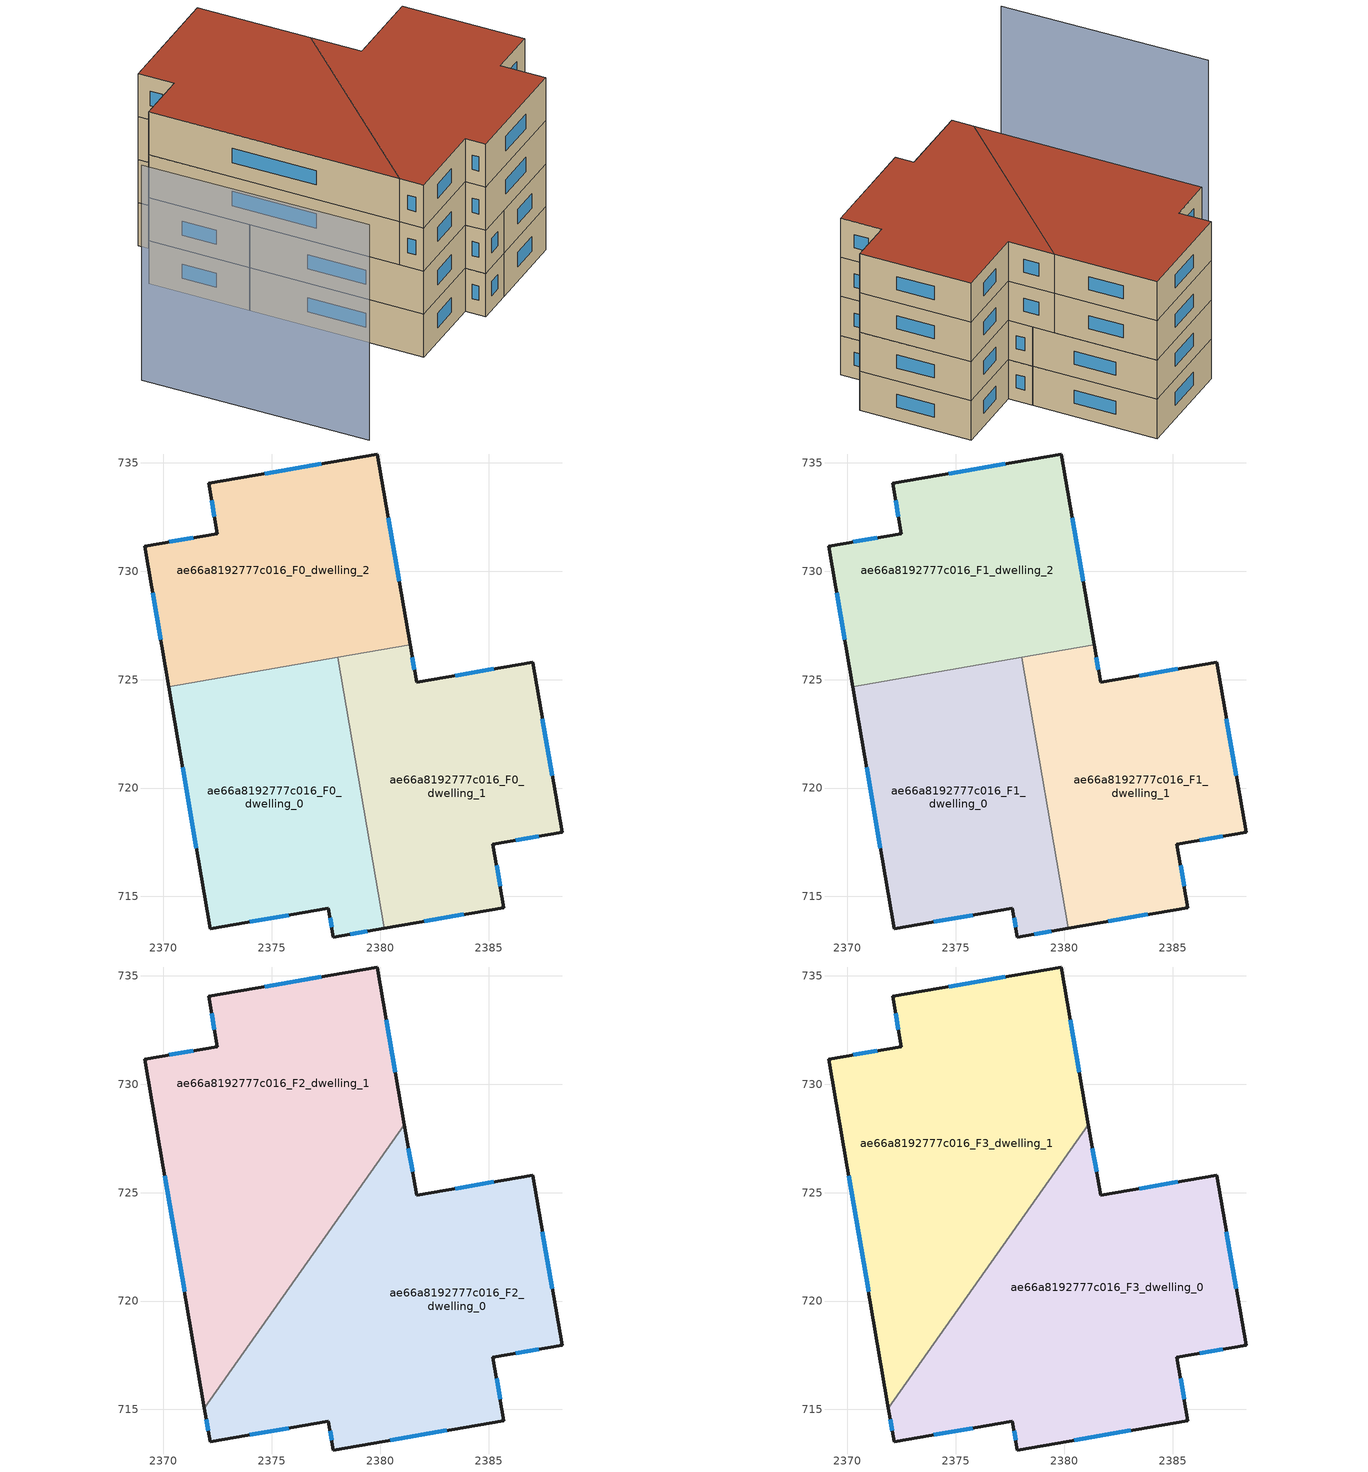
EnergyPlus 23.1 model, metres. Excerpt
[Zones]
ae66a8192777c016_F0_dwelling_0
 floor ground (EU_floor_Construction): 2378.03,726.03 2380.19,713.54 2377.84,713.13 2377.61,714.45 2372.16,713.51 2370.25,724.68 z0
 wall outside (EU_wall_Construction): 2370.25,724.68 2372.16,713.51 2377.61,714.45 2377.84,713.13 2380.19,713.54 z0:3
 wall to ae66a8192777c016_F0_dwelling_1 (EU_wall_Construction): 2380.19,713.54 2378.03,726.03 z0:3
 wall to ae66a8192777c016_F0_dwelling_2 (EU_wall_Construction): 2378.03,726.03 2370.25,724.68 z0:3
 window (EU_Window_Construction): 2373.98,713.82 2375.79,714.14 / 2370.89,720.96 2371.52,717.23 / 2378.62,713.26 2379.41,713.4 / 2377.69,714.01 2377.76,713.57 z1:2
ae66a8192777c016_F0_dwelling_1
 floor ground (EU_floor_Construction): 2387.03,725.81 2388.39,717.96 2385.2,717.41 2385.7,714.49 2380.19,713.54 2378.03,726.03 2381.38,726.6 2381.68,724.88 z0
 wall outside (EU_wall_Construction): 2380.19,713.54 2385.7,714.49 2385.2,717.41 2388.39,717.96 2387.03,725.81 2381.68,724.88 2381.38,726.6 z0:3
 wall to ae66a8192777c016_F0_dwelling_2 (EU_wall_Construction): 2381.38,726.6 2378.03,726.03 z0:3
 window (EU_Window_Construction): 2386.26,717.59 2387.33,717.77 / 2385.53,715.46 2385.37,716.43 / 2382.03,713.85 2383.86,714.17 / 2381.58,725.45 2381.48,726.03 / 2385.25,725.5 2383.46,725.19 / 2387.94,720.57 2387.48,723.19 z1:2
ae66a8192777c016_F0_dwelling_2
 floor ground (EU_floor_Construction): 2379.87,735.41 2381.38,726.6 2370.25,724.68 2369.15,731.16 2372.49,731.74 2372.09,734.06 z0
 wall outside (EU_wall_Construction): 2381.38,726.6 2379.87,735.41 2372.09,734.06 2372.49,731.74 2369.15,731.16 2370.25,724.68 z0:3
 window (EU_Window_Construction): 2369.52,729 2369.89,726.84 / 2371.38,731.54 2370.26,731.35 / 2372.22,733.28 2372.36,732.51 / 2377.28,734.96 2374.68,734.51 / 2380.88,729.54 2380.37,732.47 z1:2
ae66a8192777c016_F1_dwelling_0
 floor to ae66a8192777c016_F0_dwelling_0 (EU_floor_Construction): 2378.03,726.03 2380.19,713.54 2377.84,713.13 2377.61,714.45 2372.16,713.51 2370.25,724.68 z3
 wall outside (EU_wall_Construction): 2370.25,724.68 2372.16,713.51 2377.61,714.45 2377.84,713.13 2380.19,713.54 z3:6
 wall to ae66a8192777c016_F1_dwelling_1 (EU_wall_Construction): 2380.19,713.54 2378.03,726.03 z3:6
 wall to ae66a8192777c016_F1_dwelling_2 (EU_wall_Construction): 2378.03,726.03 2370.25,724.68 z3:6
 window (EU_Window_Construction): 2373.98,713.82 2375.79,714.14 / 2370.89,720.96 2371.52,717.23 / 2378.62,713.26 2379.41,713.4 / 2377.69,714.01 2377.76,713.57 z4:5
ae66a8192777c016_F1_dwelling_1
 floor to ae66a8192777c016_F0_dwelling_1 (EU_floor_Construction): 2387.03,725.81 2388.39,717.96 2385.2,717.41 2385.7,714.49 2380.19,713.54 2378.03,726.03 2381.38,726.6 2381.68,724.88 z3
 wall outside (EU_wall_Construction): 2380.19,713.54 2385.7,714.49 2385.2,717.41 2388.39,717.96 2387.03,725.81 2381.68,724.88 2381.38,726.6 z3:6
 wall to ae66a8192777c016_F1_dwelling_2 (EU_wall_Construction): 2381.38,726.6 2378.03,726.03 z3:6
 window (EU_Window_Construction): 2386.26,717.59 2387.33,717.77 / 2385.53,715.46 2385.37,716.43 / 2382.03,713.85 2383.86,714.17 / 2381.58,725.45 2381.48,726.03 / 2385.25,725.5 2383.46,725.19 / 2387.94,720.57 2387.48,723.19 z4:5
ae66a8192777c016_F1_dwelling_2
 floor to ae66a8192777c016_F0_dwelling_2 (EU_floor_Construction): 2379.87,735.41 2381.38,726.6 2370.25,724.68 2369.15,731.16 2372.49,731.74 2372.09,734.06 z3
 wall outside (EU_wall_Construction): 2381.38,726.6 2379.87,735.41 2372.09,734.06 2372.49,731.74 2369.15,731.16 2370.25,724.68 z3:6
 window (EU_Window_Construction): 2369.52,729 2369.89,726.84 / 2371.38,731.54 2370.26,731.35 / 2372.22,733.28 2372.36,732.51 / 2377.28,734.96 2374.68,734.51 / 2380.88,729.54 2380.37,732.47 z4:5
ae66a8192777c016_F2_dwelling_0
 floor to ae66a8192777c016_F1_dwelling_0 (EU_floor_Construction): 2378.35,724.2 2380.19,713.54 2377.84,713.13 2377.61,714.45 2372.16,713.51 2371.9,715.05 z6
 floor to ae66a8192777c016_F1_dwelling_1 (EU_floor_Construction): 2387.03,725.81 2388.39,717.96 2385.2,717.41 2385.7,714.49 2380.19,713.54 2378.35,724.2 2379.86,726.34 2381.38,726.6 2381.68,724.88 z6
 floor to ae66a8192777c016_F1_dwelling_2 (EU_floor_Construction): 2381.12,728.13 2381.38,726.6 2379.86,726.34 z6
 wall outside (EU_wall_Construction): 2371.9,715.05 2372.16,713.51 2377.61,714.45 2377.84,713.13 2385.7,714.49 2385.2,717.41 2388.39,717.96 2387.03,725.81 2381.68,724.88 2381.12,728.13 z6:9
 wall to ae66a8192777c016_F2_dwelling_1 (EU_wall_Construction): 2381.12,728.13 2371.9,715.05 z6:9
 window (EU_Window_Construction): 2386.26,717.59 2387.33,717.77 / 2385.53,715.46 2385.37,716.43 / 2380.46,713.58 2383.08,714.04 / 2377.69,714.01 2377.76,713.57 / 2373.98,713.82 2375.79,714.14 / 2371.98,714.54 2372.07,714.02 / 2381.49,725.96 2381.31,727.05 / 2385.25,725.5 2383.46,725.19 / 2387.94,720.57 2387.48,723.19 z7:8
ae66a8192777c016_F2_dwelling_1
 floor to ae66a8192777c016_F1_dwelling_1 (EU_floor_Construction): 2379.86,726.34 2378.35,724.2 2378.03,726.03 z6
 floor to ae66a8192777c016_F1_dwelling_2 (EU_floor_Construction): 2379.87,735.41 2381.12,728.13 2379.86,726.34 2370.25,724.68 2369.15,731.16 2372.49,731.74 2372.09,734.06 z6
 floor to ae66a8192777c016_F1_dwelling_0 (EU_floor_Construction): 2378.03,726.02 2378.35,724.2 2371.9,715.05 2370.25,724.68 z6
 wall outside (EU_wall_Construction): 2381.12,728.13 2379.87,735.41 2372.09,734.06 2372.49,731.74 2369.15,731.16 2371.9,715.05 z6:9
 window (EU_Window_Construction): 2370.07,725.79 2370.98,720.42 / 2371.38,731.54 2370.26,731.35 / 2372.22,733.28 2372.36,732.51 / 2377.28,734.96 2374.68,734.51 / 2380.7,730.56 2380.29,732.98 z7:8
ae66a8192777c016_F3_dwelling_0
 floor to ae66a8192777c016_F2_dwelling_0 (EU_floor_Construction): 2387.03,725.81 2388.39,717.96 2385.2,717.41 2385.7,714.49 2377.84,713.13 2377.61,714.45 2372.16,713.51 2371.9,715.05 2381.12,728.13 2381.68,724.88 z9
 wall outside (EU_wall_Construction): 2371.9,715.05 2372.16,713.51 2377.61,714.45 2377.84,713.13 2385.7,714.49 2385.2,717.41 2388.39,717.96 2387.03,725.81 2381.68,724.88 2381.12,728.13 z9:12
 wall to ae66a8192777c016_F3_dwelling_1 (EU_wall_Construction): 2381.12,728.13 2371.9,715.05 z9:12
 window (EU_Window_Construction): 2386.26,717.59 2387.33,717.77 / 2385.53,715.46 2385.37,716.43 / 2380.46,713.58 2383.08,714.04 / 2377.69,714.01 2377.76,713.57 / 2373.98,713.82 2375.79,714.14 / 2371.98,714.54 2372.07,714.02 / 2381.49,725.96 2381.31,727.05 / 2385.25,725.5 2383.46,725.19 / 2387.94,720.57 2387.48,723.19 z10:11
 roof outside (EU_roof_Construction): 2385.7,714.49 2385.2,717.41 2388.39,717.96 2387.03,725.81 2381.68,724.88 2381.12,728.13 2371.9,715.05 2372.16,713.51 2377.61,714.45 2377.84,713.13 z12
ae66a8192777c016_F3_dwelling_1
 floor to ae66a8192777c016_F2_dwelling_1 (EU_floor_Construction): 2379.87,735.41 2381.12,728.13 2371.9,715.05 2369.15,731.16 2372.49,731.74 2372.09,734.06 z9
 wall outside (EU_wall_Construction): 2381.12,728.13 2379.87,735.41 2372.09,734.06 2372.49,731.74 2369.15,731.16 2371.9,715.05 z9:12
 window (EU_Window_Construction): 2370.07,725.79 2370.98,720.42 / 2371.38,731.54 2370.26,731.35 / 2372.22,733.28 2372.36,732.51 / 2377.28,734.96 2374.68,734.51 / 2380.7,730.56 2380.29,732.98 z10:11
 roof outside (EU_roof_Construction): 2371.9,715.05 2381.12,728.13 2379.87,735.41 2372.09,734.06 2372.49,731.74 2369.15,731.16 z12
shading: 2360.49,725.41 2363.09,710.88 z0:15
[Building]
EU S2 Campaign: North Axis=0; Terrain=City; Solar Distribution=FullExterior
[Site:Location]
Bologna: Latitude=44.5; Longitude=11.25; Time Zone=1; Elevation=37
[SizingPeriod:WeatherFileDays]
AnnualSizingPeriod: Begin Month=1; Begin Day of Month=1; End Month=12; End Day of Month=31; Day of Week for Start Day=Monday; Use Weather File Daylight Saving Period=No; Use Weather File Rain and Snow Indicators=No
[MATERIAL]
EU_InternalMass_Material: Roughness=MediumRough; Thickness=0.1; Conductivity=1; Density=1800; Specific Heat=900; Thermal Absorptance=0.9; Solar Absorptance=0.7; Visible Absorptance=0.7
[MATERIAL:NOMASS] Roughness=MediumRough; Thermal Absorptance=0.9; Solar Absorptance=0.7; Visible Absorptance=0.7
Name | Thermal Resistance
EU_wall_NoMass | 0.937881
EU_roof_NoMass | 0.548572
EU_floor_NoMass | 0.71348
[WINDOWMATERIAL:SIMPLEGLAZINGSYSTEM]
EU_Window_SimpleGlazing: UFactor=4.25633; Solar Heat Gain Coefficient=0.85; Visible Transmittance=0.85
[CONSTRUCTION]
EU_wall_Construction: EU_wall_NoMass
EU_roof_Construction: EU_roof_NoMass
EU_floor_Construction: EU_floor_NoMass
EU_Window_Construction: EU_Window_SimpleGlazing
EU_InternalMass_Construction: EU_InternalMass_Material
[ZONE] Type=1; Multiplier=1; Ceiling Height=autocalculate; Floor Area=autocalculate; Part of Total Floor Area=Yes
Name | Volume
ae66a8192777c016_F0_dwelling_0; ae66a8192777c016_F1_dwelling_0 | 278.46
ae66a8192777c016_F2_dwelling_0; ae66a8192777c016_F3_dwelling_0 | 417.678
ae66a8192777c016_F0_dwelling_1; ae66a8192777c016_F1_dwelling_1 | 278.44
ae66a8192777c016_F2_dwelling_1; ae66a8192777c016_F3_dwelling_1 | 417.66
ae66a8192777c016_F0_dwelling_2; ae66a8192777c016_F1_dwelling_2 | 278.436
[INTERNALMASS] Construction=EU_InternalMass_Construction
Name | Zone or ZoneList | Surface Area
ae66a8192777c016_F0_dwelling_0_EU_InternalMass | ae66a8192777c016_F0_dwelling_0 | 92.8205
ae66a8192777c016_F0_dwelling_1_EU_InternalMass | ae66a8192777c016_F0_dwelling_1 | 92.814
ae66a8192777c016_F0_dwelling_2_EU_InternalMass | ae66a8192777c016_F0_dwelling_2 | 92.8119
ae66a8192777c016_F1_dwelling_0_EU_InternalMass | ae66a8192777c016_F1_dwelling_0 | 92.8205
ae66a8192777c016_F1_dwelling_1_EU_InternalMass | ae66a8192777c016_F1_dwelling_1 | 92.814
ae66a8192777c016_F1_dwelling_2_EU_InternalMass | ae66a8192777c016_F1_dwelling_2 | 92.8119
ae66a8192777c016_F2_dwelling_0_EU_InternalMass | ae66a8192777c016_F2_dwelling_0 | 139.226
ae66a8192777c016_F2_dwelling_1_EU_InternalMass | ae66a8192777c016_F2_dwelling_1 | 139.22
ae66a8192777c016_F3_dwelling_0_EU_InternalMass | ae66a8192777c016_F3_dwelling_0 | 139.226
ae66a8192777c016_F3_dwelling_1_EU_InternalMass | ae66a8192777c016_F3_dwelling_1 | 139.22
[OTHEREQUIPMENT] Fuel Type=Electricity; Design Level Calculation Method=Watts/Area; Power per Zone Floor Area=1; Fraction Latent=0; Fraction Radiant=0; Fraction Lost=0; Carbon Dioxide Generation Rate=0; EndUse Subcategory=EU_Step8_InternalGains
Name | Zone or ZoneList or Space or SpaceList | Schedule
EU_Step8_InternalGain_ae66a8192777c016_F0_dwelling_0_f000 | ae66a8192777c016_F0_dwelling_0 | EU_Step8_GainSchedule_ae66a8192777c016_F0_dwelling_0_f000
EU_Step8_InternalGain_ae66a8192777c016_F0_dwelling_1_f000 | ae66a8192777c016_F0_dwelling_1 | EU_Step8_GainSchedule_ae66a8192777c016_F0_dwelling_1_f000
EU_Step8_InternalGain_ae66a8192777c016_F0_dwelling_2_f000 | ae66a8192777c016_F0_dwelling_2 | EU_Step8_GainSchedule_ae66a8192777c016_F0_dwelling_2_f000
EU_Step8_InternalGain_ae66a8192777c016_F1_dwelling_0_f000 | ae66a8192777c016_F1_dwelling_0 | EU_Step8_GainSchedule_ae66a8192777c016_F1_dwelling_0_f000
EU_Step8_InternalGain_ae66a8192777c016_F1_dwelling_1_f000 | ae66a8192777c016_F1_dwelling_1 | EU_Step8_GainSchedule_ae66a8192777c016_F1_dwelling_1_f000
EU_Step8_InternalGain_ae66a8192777c016_F1_dwelling_2_f000 | ae66a8192777c016_F1_dwelling_2 | EU_Step8_GainSchedule_ae66a8192777c016_F1_dwelling_2_f000
EU_Step8_InternalGain_ae66a8192777c016_F2_dwelling_0_f000 | ae66a8192777c016_F2_dwelling_0 | EU_Step8_GainSchedule_ae66a8192777c016_F2_dwelling_0_f000
EU_Step8_InternalGain_ae66a8192777c016_F2_dwelling_1_f000 | ae66a8192777c016_F2_dwelling_1 | EU_Step8_GainSchedule_ae66a8192777c016_F2_dwelling_1_f000
EU_Step8_InternalGain_ae66a8192777c016_F3_dwelling_0_f000 | ae66a8192777c016_F3_dwelling_0 | EU_Step8_GainSchedule_ae66a8192777c016_F3_dwelling_0_f000
EU_Step8_InternalGain_ae66a8192777c016_F3_dwelling_1_f000 | ae66a8192777c016_F3_dwelling_1 | EU_Step8_GainSchedule_ae66a8192777c016_F3_dwelling_1_f000
[ZONEVENTILATION:DESIGNFLOWRATE] Schedule=EU_AlwaysOn; Design Flow Rate Calculation Method=AirChanges/Hour; Air Changes per Hour=0.687892; Ventilation Type=Natural; Fan Pressure Rise=0; Fan Total Efficiency=1; Constant Term Coefficient=1; Temperature Term Coefficient=0; Velocity Term Coefficient=0; Velocity Squared Term Coefficient=0; Minimum Indoor Temperature=-100; Maximum Indoor Temperature=100; Delta Temperature=-100; Minimum Outdoor Temperature=-100; Maximum Outdoor Temperature=100; Maximum Wind Speed=40
Name | Zone or ZoneList or Space or SpaceList
EU_ConstantAir_ae66a8192777c016_F0_dwelling_0 | ae66a8192777c016_F0_dwelling_0
EU_ConstantAir_ae66a8192777c016_F0_dwelling_1 | ae66a8192777c016_F0_dwelling_1
EU_ConstantAir_ae66a8192777c016_F0_dwelling_2 | ae66a8192777c016_F0_dwelling_2
EU_ConstantAir_ae66a8192777c016_F1_dwelling_0 | ae66a8192777c016_F1_dwelling_0
EU_ConstantAir_ae66a8192777c016_F1_dwelling_1 | ae66a8192777c016_F1_dwelling_1
EU_ConstantAir_ae66a8192777c016_F1_dwelling_2 | ae66a8192777c016_F1_dwelling_2
EU_ConstantAir_ae66a8192777c016_F2_dwelling_0 | ae66a8192777c016_F2_dwelling_0
EU_ConstantAir_ae66a8192777c016_F2_dwelling_1 | ae66a8192777c016_F2_dwelling_1
EU_ConstantAir_ae66a8192777c016_F3_dwelling_0 | ae66a8192777c016_F3_dwelling_0
EU_ConstantAir_ae66a8192777c016_F3_dwelling_1 | ae66a8192777c016_F3_dwelling_1
[HVACTEMPLATE:THERMOSTAT] Constant Heating Setpoint=20; Constant Cooling Setpoint=50
EU_HeatOnly_ae66a8192777c016_F0_dwelling_0; EU_HeatOnly_ae66a8192777c016_F0_dwelling_1; EU_HeatOnly_ae66a8192777c016_F0_dwelling_2; EU_HeatOnly_ae66a8192777c016_F1_dwelling_0; EU_HeatOnly_ae66a8192777c016_F1_dwelling_1; EU_HeatOnly_ae66a8192777c016_F1_dwelling_2; EU_HeatOnly_ae66a8192777c016_F2_dwelling_0; EU_HeatOnly_ae66a8192777c016_F2_dwelling_1; EU_HeatOnly_ae66a8192777c016_F3_dwelling_0; EU_HeatOnly_ae66a8192777c016_F3_dwelling_1
[HVACTEMPLATE:ZONE:IDEALLOADSAIRSYSTEM] System Availability Schedule=EU_AlwaysOn; Maximum Heating Supply Air Temperature=50; Minimum Cooling Supply Air Temperature=13; Maximum Heating Supply Air Humidity Ratio=0.0156; Minimum Cooling Supply Air Humidity Ratio=0.0077; Heating Limit=NoLimit; Cooling Limit=NoLimit; Heating Availability Schedule=EU_AlwaysOn; Cooling Availability Schedule=EU_CoolingOff; Dehumidification Control Type=ConstantSensibleHeatRatio; Cooling Sensible Heat Ratio=0.7; Dehumidification Setpoint=60; Humidification Control Type=None; Humidification Setpoint=30; Outdoor Air Method=None; Outdoor Air Flow Rate per Person=0.00944; Outdoor Air Flow Rate per Zone Floor Area=0; Outdoor Air Flow Rate per Zone=0; Demand Controlled Ventilation Type=None; Outdoor Air Economizer Type=NoEconomizer; Heat Recovery Type=None; Sensible Heat Recovery Effectiveness=0.7; Latent Heat Recovery Effectiveness=0.65
Name | Template Thermostat
ae66a8192777c016_F0_dwelling_0 | EU_HeatOnly_ae66a8192777c016_F0_dwelling_0
ae66a8192777c016_F0_dwelling_1 | EU_HeatOnly_ae66a8192777c016_F0_dwelling_1
ae66a8192777c016_F0_dwelling_2 | EU_HeatOnly_ae66a8192777c016_F0_dwelling_2
ae66a8192777c016_F1_dwelling_0 | EU_HeatOnly_ae66a8192777c016_F1_dwelling_0
ae66a8192777c016_F1_dwelling_1 | EU_HeatOnly_ae66a8192777c016_F1_dwelling_1
ae66a8192777c016_F1_dwelling_2 | EU_HeatOnly_ae66a8192777c016_F1_dwelling_2
ae66a8192777c016_F2_dwelling_0 | EU_HeatOnly_ae66a8192777c016_F2_dwelling_0
ae66a8192777c016_F2_dwelling_1 | EU_HeatOnly_ae66a8192777c016_F2_dwelling_1
ae66a8192777c016_F3_dwelling_0 | EU_HeatOnly_ae66a8192777c016_F3_dwelling_0
ae66a8192777c016_F3_dwelling_1 | EU_HeatOnly_ae66a8192777c016_F3_dwelling_1
[SIZING:ZONE] Zone Cooling Design Supply Air Temperature Input Method=SupplyAirTemperature; Zone Cooling Design Supply Air Temperature=13; Zone Heating Design Supply Air Temperature Input Method=SupplyAirTemperature; Zone Heating Design Supply Air Temperature=50; Zone Cooling Design Supply Air Humidity Ratio=0.008; Zone Heating Design Supply Air Humidity Ratio=0.008; Cooling Design Air Flow Method=DesignDay; Cooling Design Air Flow Rate=0; Cooling Minimum Air Flow per Zone Floor Area=0.000762; Cooling Minimum Air Flow=0; Cooling Minimum Air Flow Fraction=0.2; Heating Design Air Flow Method=DesignDay; Heating Design Air Flow Rate=0; Heating Maximum Air Flow per Zone Floor Area=0.002032; Heating Maximum Air Flow=0.141576; Heating Maximum Air Flow Fraction=0.3; Account for Dedicated Outdoor Air System=No; Dedicated Outdoor Air System Control Strategy=NeutralSupplyAir; Dedicated Outdoor Air Low Setpoint Temperature for Design=autosize; Dedicated Outdoor Air High Setpoint Temperature for Design=autosize; Zone Load Sizing Method=Sensible Load Only No Latent Load; Zone Latent Cooling Design Supply Air Humidity Ratio Input Method=HumidityRatioDifference; Zone Cooling Design Supply Air Humidity Ratio Difference=0.005; Zone Latent Heating Design Supply Air Humidity Ratio Input Method=HumidityRatioDifference; Zone Humidification Design Supply Air Humidity Ratio Difference=0.005
ae66a8192777c016_F0_dwelling_0; ae66a8192777c016_F0_dwelling_1; ae66a8192777c016_F0_dwelling_2; ae66a8192777c016_F1_dwelling_0; ae66a8192777c016_F1_dwelling_1; ae66a8192777c016_F1_dwelling_2; ae66a8192777c016_F2_dwelling_0; ae66a8192777c016_F2_dwelling_1; ae66a8192777c016_F3_dwelling_0; ae66a8192777c016_F3_dwelling_1
[SCHEDULE:CONSTANT]
Name | Hourly Value
EU_AlwaysOn | 1
EU_CoolingOff | 0
[SCHEDULE:FILE] Column Number=1; Rows to Skip at Top=0; Number of Hours of Data=8760; Column Separator=Comma; Interpolate to Timestep=No; Minutes per Item=60; Adjust Schedule for Daylight Savings=Yes
Name | File
EU_Step8_GainSchedule_ae66a8192777c016_F0_dwelling_0_f000 | ../../schedules/ae66a8192777c016/ae66a8192777c016_F0_dwelling_0_f000_gain.csv
EU_Step8_GainSchedule_ae66a8192777c016_F0_dwelling_1_f000 | ../../schedules/ae66a8192777c016/ae66a8192777c016_F0_dwelling_1_f000_gain.csv
EU_Step8_GainSchedule_ae66a8192777c016_F0_dwelling_2_f000 | ../../schedules/ae66a8192777c016/ae66a8192777c016_F0_dwelling_2_f000_gain.csv
EU_Step8_GainSchedule_ae66a8192777c016_F1_dwelling_0_f000 | ../../schedules/ae66a8192777c016/ae66a8192777c016_F1_dwelling_0_f000_gain.csv
EU_Step8_GainSchedule_ae66a8192777c016_F1_dwelling_1_f000 | ../../schedules/ae66a8192777c016/ae66a8192777c016_F1_dwelling_1_f000_gain.csv
EU_Step8_GainSchedule_ae66a8192777c016_F1_dwelling_2_f000 | ../../schedules/ae66a8192777c016/ae66a8192777c016_F1_dwelling_2_f000_gain.csv
EU_Step8_GainSchedule_ae66a8192777c016_F2_dwelling_0_f000 | ../../schedules/ae66a8192777c016/ae66a8192777c016_F2_dwelling_0_f000_gain.csv
EU_Step8_GainSchedule_ae66a8192777c016_F2_dwelling_1_f000 | ../../schedules/ae66a8192777c016/ae66a8192777c016_F2_dwelling_1_f000_gain.csv
EU_Step8_GainSchedule_ae66a8192777c016_F3_dwelling_0_f000 | ../../schedules/ae66a8192777c016/ae66a8192777c016_F3_dwelling_0_f000_gain.csv
EU_Step8_GainSchedule_ae66a8192777c016_F3_dwelling_1_f000 | ../../schedules/ae66a8192777c016/ae66a8192777c016_F3_dwelling_1_f000_gain.csv
